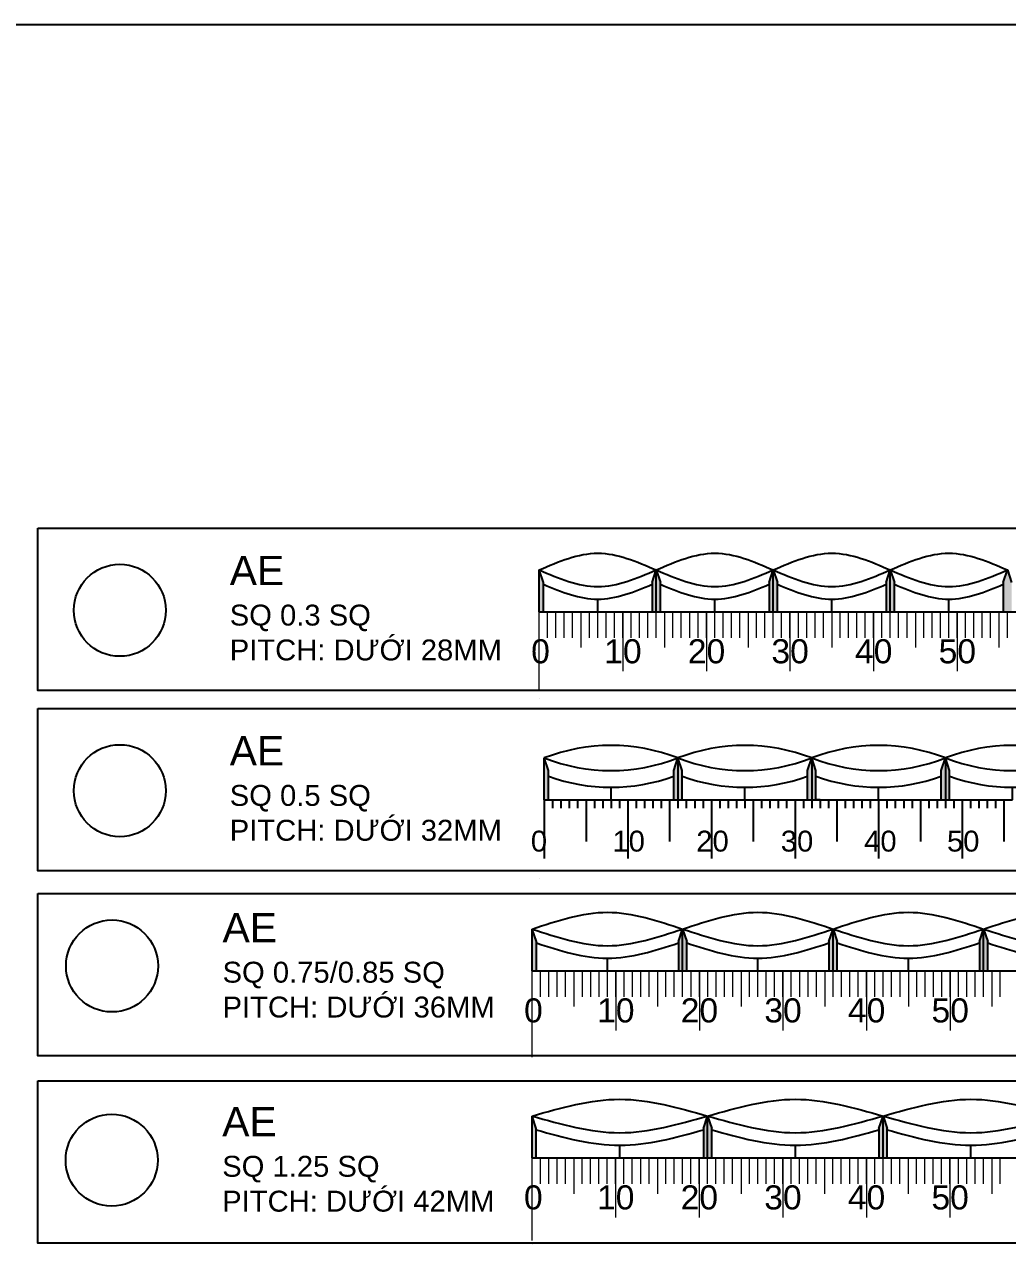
# Model space of a CAD drawing. Header units: millimetres. Extents: x 10828 to 12582, y 10200 to 11457.
# Drawn here: x 11408.8 to 11526.4, y 11309.3 to 11456.7 of the extents above; entities that cross this region are included whole.
import ezdxf

# ---------------------------------------------------------------- set-up
doc = ezdxf.new("R2010")
doc.units = ezdxf.units.MM
doc.linetypes.add('ACAD_ISO03W100', pattern=[30, 12, -18])
for name, color, linetype, lineweight in [('BTONG', 250, 'Continuous', 30), ('chigioixd', 1, 'ACAD_ISO03W100', 30), ('VATLIEU', 250, 'Continuous', 5)]:
    doc.layers.add(name, color=color, linetype=linetype, lineweight=lineweight)
doc.layers.add('GHICHU', color=7, linetype='Continuous')
doc.styles.get("Standard").update_dxf_attribs({"font": 'arial.ttf'})
doc.styles.add('VN-DIM', font='')
doc.styles.get('VN-DIM').set_extended_font_data('VNI-Helve')

# ---------------------------------------------------------------- blocks, each defined once
blk = doc.blocks.new('*U5')
h = blk.add_hatch(color=3)
h.dxf.hatch_style = 1
h.paths.add_polyline_path([(-15.75, 0.25), (-16.25, 1.75), (-16.25, -3.25), (-15.75, -3.25)])
h.paths.add_polyline_path([(-0.25, 1.75), (-0.75, 0.25), (-0.75, -3.25), (-0.25, -3.25)])
h.paths.add_polyline_path([(0.25, 0.25), (-0.25, 1.75), (-0.25, -3.25), (0.25, -3.25)])
h.paths.add_polyline_path([(15.75, 1.75), (15.25, 0.25), (15.25, -3.25), (15.75, -3.25)])
h.paths.add_polyline_path([(16.25, 0.25), (15.75, 1.75), (15.75, -3.25), (16.25, -3.25)])
for p, q in [((-0.75, 0.25), (-0.25, 1.75)), ((-0.25, 1.75), (-0.25, -3.25)), ((0.25, 0.25), (-0.25, 1.75)), ((15.25, 0.25), (15.75, 1.75)), ((15.75, 1.75), (15.75, -3.25)), ((16.25, 0.25), (15.75, 1.75)), ((-0.75, -3.25), (-0.75, 0.25)), ((0.25, -3.25), (0.25, 0.25)), ((15.25, -3.25), (15.25, 0.25)), ((16.25, -3.25), (16.25, 0.25))]:
    blk.add_line(p, q)
at = {"color": 1}
for p, q in [((-8.25, -3.25), (-8.25, -1.75)), ((7.75, -3.25), (7.75, -1.75))]:
    blk.add_line(p, q, dxfattribs=at)
at = {"color": 5}
for centre, start, end in [((-8.25, -18.83), 68.7607, 111.2393), ((7.75, 22.33), 248.7607, 291.2393), ((7.75, 22.33), 248.7607, 291.2393)]:
    blk.add_arc(centre, 22.08, start, end, dxfattribs=at)
at = {"color": 6}
for centre, start, end in [((7.75, -18.83), 68.7607, 111.2393), ((-8.25, 22.33), 248.7607, 291.2393), ((-8.25, 22.33), 248.7607, 291.2393)]:
    blk.add_arc(centre, 22.08, start, end, dxfattribs=at)
at = {"color": 1}
for centre in [(-8.25, 20.33), (7.75, 20.33)]:
    blk.add_arc(centre, 22.08, 250.1461, 289.8539, dxfattribs=at)
blk = doc.blocks.new('*U6')
at = {"color": 0, "linetype": 'ByBlock', "lineweight": -2, "transparency": 16777216}
for p in [(0, 0), (32, 0), (64, 0), (96, 0)]:
    blk.add_blockref('*U5', p, dxfattribs=at)

msp = doc.modelspace()

# ---------------------------------------------------------------- hatches: boundary and pattern name
h = msp.add_hatch(color=3)
h.dxf.hatch_style = 1
h.paths.add_polyline_path([(11470.85, 11389.99), (11470.35, 11391.49), (11470.35, 11386.49), (11470.85, 11386.49)])
h.paths.add_polyline_path([(11484.35, 11391.49), (11483.85, 11389.99), (11483.85, 11386.49), (11484.35, 11386.49)])
h.paths.add_polyline_path([(11484.85, 11389.99), (11484.35, 11391.49), (11484.35, 11386.49), (11484.85, 11386.49)])
h.paths.add_polyline_path([(11498.35, 11391.49), (11497.85, 11389.99), (11497.85, 11386.49), (11498.35, 11386.49)])
h.paths.add_polyline_path([(11498.85, 11389.99), (11498.35, 11391.49), (11498.35, 11386.49), (11498.85, 11386.49)])
h.paths.add_polyline_path([(11512.35, 11391.49), (11511.85, 11389.99), (11511.85, 11386.49), (11512.35, 11386.49)])
h.paths.add_polyline_path([(11512.85, 11389.99), (11512.35, 11391.49), (11512.35, 11386.49), (11512.85, 11386.49)])
h.paths.add_polyline_path([(11526.35, 11391.49), (11525.85, 11389.99), (11525.85, 11386.49), (11526.35, 11386.49)])
h.paths.add_polyline_path([(11526.85, 11389.99), (11526.35, 11391.49), (11526.35, 11386.49), (11526.85, 11386.49)])
h.paths.add_polyline_path([(11540.35, 11391.49), (11539.85, 11389.99), (11539.85, 11386.49), (11540.35, 11386.49)])
h.paths.add_polyline_path([(11540.85, 11389.99), (11540.35, 11391.49), (11540.35, 11386.49), (11540.85, 11386.49)])
h.paths.add_polyline_path([(11554.85, 11389.99), (11554.35, 11391.49), (11554.35, 11386.49), (11554.85, 11386.49)])
h.paths.add_polyline_path([(11554.35, 11391.49), (11553.85, 11389.99), (11553.85, 11386.49), (11554.35, 11386.49)])
h.paths.add_polyline_path([(11568.35, 11391.49), (11567.85, 11389.99), (11567.85, 11386.49), (11568.35, 11386.49)])
h.paths.add_polyline_path([(11568.85, 11389.99), (11568.35, 11391.49), (11568.35, 11386.49), (11568.85, 11386.49)])
h.paths.add_polyline_path([(11582.35, 11391.49), (11581.85, 11389.99), (11581.85, 11386.49), (11582.35, 11386.49)])
h.paths.add_polyline_path([(11582.85, 11389.99), (11582.35, 11391.49), (11582.35, 11386.49), (11582.85, 11386.49)])
h.paths.add_polyline_path([(11596.85, 11389.99), (11596.35, 11391.49), (11596.35, 11386.49), (11596.85, 11386.49)])
h.paths.add_polyline_path([(11596.35, 11391.49), (11595.85, 11389.99), (11595.85, 11386.49), (11596.35, 11386.49)])
h.paths.add_polyline_path([(11610.35, 11391.49), (11609.85, 11389.99), (11609.85, 11386.49), (11610.35, 11386.49)])
h.paths.add_polyline_path([(11610.85, 11389.99), (11610.35, 11391.49), (11610.35, 11386.49), (11610.85, 11386.49)])
h = msp.add_hatch(color=3)
h.dxf.hatch_style = 1
h.paths.add_polyline_path([(11506.01, 11347.05), (11505.51, 11348.55), (11505.51, 11343.55), (11506.01, 11343.55)])
h.paths.add_polyline_path([(11505.51, 11348.55), (11505.01, 11347.05), (11505.01, 11343.55), (11505.51, 11343.55)])
h.paths.add_polyline_path([(11487.51, 11348.55), (11487.01, 11347.05), (11487.01, 11343.55), (11487.51, 11343.55)])
h.paths.add_polyline_path([(11488.01, 11347.05), (11487.51, 11348.55), (11487.51, 11343.55), (11488.01, 11343.55)])
h.paths.add_polyline_path([(11470.01, 11347.05), (11469.51, 11348.55), (11469.51, 11343.55), (11470.01, 11343.55)])
h = msp.add_hatch(color=3)
h.dxf.hatch_style = 1
h.paths.add_polyline_path([(11542.01, 11347.05), (11541.51, 11348.55), (11541.51, 11343.55), (11542.01, 11343.55)])
h.paths.add_polyline_path([(11541.51, 11348.55), (11541.01, 11347.05), (11541.01, 11343.55), (11541.51, 11343.55)])
h.paths.add_polyline_path([(11523.51, 11348.55), (11523.01, 11347.05), (11523.01, 11343.55), (11523.51, 11343.55)])
h.paths.add_polyline_path([(11524.01, 11347.05), (11523.51, 11348.55), (11523.51, 11343.55), (11524.01, 11343.55)])
h.paths.add_polyline_path([(11506.01, 11347.05), (11505.51, 11348.55), (11505.51, 11343.55), (11506.01, 11343.55)])
h = msp.add_hatch(color=3)
h.dxf.hatch_style = 1
h.paths.add_polyline_path([(11469.99, 11324.69), (11469.49, 11326.19), (11469.49, 11321.19), (11469.99, 11321.19)])
h.paths.add_polyline_path([(11490.49, 11326.19), (11489.99, 11324.69), (11489.99, 11321.19), (11490.49, 11321.19)])
h.paths.add_polyline_path([(11490.99, 11324.69), (11490.49, 11326.19), (11490.49, 11321.19), (11490.99, 11321.19)])
h.paths.add_polyline_path([(11511.49, 11326.19), (11510.99, 11324.69), (11510.99, 11321.19), (11511.49, 11321.19)])
h.paths.add_polyline_path([(11511.99, 11324.69), (11511.49, 11326.19), (11511.49, 11321.19), (11511.99, 11321.19)])
h = msp.add_hatch(color=3)
h.dxf.hatch_style = 1
h.paths.add_polyline_path([(11511.99, 11324.69), (11511.49, 11326.19), (11511.49, 11321.19), (11511.99, 11321.19)])
h.paths.add_polyline_path([(11532.49, 11326.19), (11531.99, 11324.69), (11531.99, 11321.19), (11532.49, 11321.19)])
h.paths.add_polyline_path([(11532.99, 11324.69), (11532.49, 11326.19), (11532.49, 11321.19), (11532.99, 11321.19)])
h.paths.add_polyline_path([(11553.49, 11326.19), (11552.99, 11324.69), (11552.99, 11321.19), (11553.49, 11321.19)])
h.paths.add_polyline_path([(11553.99, 11324.69), (11553.49, 11326.19), (11553.49, 11321.19), (11553.99, 11321.19)])

# ---------------------------------------------------------------- linework, layer by layer
for p, q in [((11470.35, 11386.49), (11470.35, 11391.49)), ((11470.85, 11389.99), (11470.35, 11391.49)), ((11483.85, 11389.99), (11484.35, 11391.49)), ((11484.35, 11386.49), (11484.35, 11391.49)), ((11484.35, 11391.49), (11484.85, 11389.99)), ((11497.85, 11389.99), (11498.35, 11391.49)), ((11498.35, 11386.49), (11498.35, 11391.49)), ((11498.35, 11391.49), (11498.85, 11389.99)), ((11511.85, 11389.99), (11512.35, 11391.49)), ((11512.35, 11386.49), (11512.35, 11391.49)), ((11512.35, 11391.49), (11512.85, 11389.99)), ((11525.85, 11389.99), (11526.35, 11391.49)), ((11526.35, 11391.49), (11526.85, 11389.99)), ((11470.35, 11386.49), (11470.35, 11389.99)), ((11470.85, 11386.49), (11470.85, 11389.99)), ((11483.85, 11389.99), (11483.85, 11386.49)), ((11484.85, 11386.49), (11484.85, 11389.99)), ((11497.85, 11389.99), (11497.85, 11386.49)), ((11498.85, 11386.49), (11498.85, 11389.99)), ((11511.85, 11389.99), (11511.85, 11386.49)), ((11512.85, 11386.49), (11512.85, 11389.99)), ((11525.85, 11389.99), (11525.85, 11386.49)), ((11470.95, 11364), (11470.95, 11369)), ((11471.45, 11367.5), (11470.95, 11369)), ((11471.45, 11364), (11471.45, 11367.5)), ((11470.95, 11364), (11470.95, 11357)), ((11470.95, 11364), (11471.95, 11364)), ((11470.95, 11364), (11471.45, 11364)), ((11471.95, 11364), (11471.95, 11363)), ((11471.95, 11364), (11472.95, 11364)), ((11472.95, 11364), (11472.95, 11363)), ((11472.95, 11364), (11473.95, 11364)), ((11473.95, 11364), (11473.95, 11363)), ((11473.95, 11364), (11474.95, 11364)), ((11474.95, 11364), (11474.95, 11363)), ((11474.95, 11364), (11475.95, 11364)), ((11475.95, 11364), (11475.95, 11359)), ((11475.95, 11364), (11476.95, 11364)), ((11476.95, 11364), (11476.95, 11363)), ((11476.95, 11364), (11477.95, 11364)), ((11477.95, 11364), (11477.95, 11363)), ((11477.95, 11364), (11478.95, 11364)), ((11478.95, 11364), (11478.95, 11363)), ((11478.95, 11364), (11479.95, 11364)), ((11479.95, 11364), (11479.95, 11363)), ((11479.95, 11364), (11480.95, 11364)), ((11480.95, 11364), (11480.95, 11357)), ((11480.95, 11364), (11480.95, 11357)), ((11480.95, 11364), (11481.95, 11364)), ((11481.95, 11364), (11481.95, 11363)), ((11481.95, 11364), (11482.95, 11364)), ((11482.95, 11364), (11482.95, 11363)), ((11482.95, 11364), (11483.95, 11364)), ((11483.95, 11364), (11483.95, 11363)), ((11483.95, 11364), (11484.95, 11364)), ((11484.95, 11364), (11484.95, 11363)), ((11484.95, 11364), (11485.95, 11364)), ((11485.95, 11364), (11485.95, 11359)), ((11485.95, 11364), (11486.95, 11364)), ((11486.95, 11364), (11486.95, 11363)), ((11486.95, 11364), (11487.95, 11364)), ((11487.95, 11364), (11487.95, 11363)), ((11487.95, 11364), (11488.95, 11364)), ((11488.95, 11364), (11488.95, 11363)), ((11488.95, 11364), (11489.95, 11364)), ((11489.95, 11364), (11489.95, 11363)), ((11489.95, 11364), (11490.95, 11364)), ((11490.95, 11364), (11490.95, 11357)), ((11490.95, 11364), (11490.95, 11357)), ((11490.95, 11364), (11491.95, 11364)), ((11491.95, 11364), (11491.95, 11363)), ((11491.95, 11364), (11492.95, 11364)), ((11492.95, 11364), (11492.95, 11363)), ((11492.95, 11364), (11493.95, 11364)), ((11493.95, 11364), (11493.95, 11363)), ((11493.95, 11364), (11494.95, 11364)), ((11494.95, 11364), (11494.95, 11363)), ((11494.95, 11364), (11495.95, 11364)), ((11495.95, 11364), (11495.95, 11359)), ((11495.95, 11364), (11496.95, 11364)), ((11496.95, 11364), (11496.95, 11363)), ((11496.95, 11364), (11497.95, 11364)), ((11497.95, 11364), (11497.95, 11363)), ((11497.95, 11364), (11498.95, 11364)), ((11498.95, 11364), (11498.95, 11363)), ((11498.95, 11364), (11499.95, 11364)), ((11499.95, 11364), (11499.95, 11363)), ((11499.95, 11364), (11500.95, 11364)), ((11500.95, 11364), (11500.95, 11357)), ((11500.95, 11364), (11500.95, 11357)), ((11500.95, 11364), (11501.95, 11364)), ((11501.95, 11364), (11501.95, 11363)), ((11501.95, 11364), (11502.95, 11364)), ((11501.95, 11364), (11502.45, 11364)), ((11502.95, 11364), (11502.95, 11363)), ((11502.95, 11364), (11503.95, 11364)), ((11503.95, 11364), (11503.45, 11364)), ((11503.95, 11364), (11503.95, 11363)), ((11503.95, 11364), (11504.95, 11364)), ((11504.95, 11364), (11504.95, 11363)), ((11504.95, 11364), (11505.95, 11364)), ((11505.95, 11364), (11505.95, 11359)), ((11505.95, 11364), (11506.95, 11364)), ((11506.95, 11364), (11506.95, 11363)), ((11506.95, 11364), (11507.95, 11364)), ((11507.95, 11364), (11507.95, 11363)), ((11507.95, 11364), (11508.95, 11364)), ((11508.95, 11364), (11508.95, 11363)), ((11508.95, 11364), (11509.95, 11364)), ((11509.95, 11364), (11509.95, 11363)), ((11509.95, 11364), (11510.95, 11364)), ((11510.95, 11364), (11510.95, 11357)), ((11510.95, 11364), (11510.95, 11357)), ((11510.95, 11364), (11511.95, 11364)), ((11511.95, 11364), (11511.95, 11363)), ((11511.95, 11364), (11512.95, 11364)), ((11512.95, 11364), (11512.95, 11363)), ((11512.95, 11364), (11513.95, 11364)), ((11513.95, 11364), (11513.95, 11363)), ((11513.95, 11364), (11514.95, 11364)), ((11514.95, 11364), (11514.95, 11363)), ((11514.95, 11364), (11515.95, 11364)), ((11515.95, 11364), (11515.95, 11359)), ((11515.95, 11364), (11516.95, 11364)), ((11516.95, 11364), (11516.95, 11363)), ((11516.95, 11364), (11517.95, 11364)), ((11517.95, 11364), (11517.95, 11363)), ((11517.95, 11364), (11518.95, 11364)), ((11518.95, 11364), (11518.95, 11363)), ((11518.95, 11364), (11519.95, 11364)), ((11519.95, 11364), (11519.95, 11363)), ((11519.95, 11364), (11520.95, 11364)), ((11520.95, 11364), (11520.95, 11357)), ((11520.95, 11364), (11520.95, 11357)), ((11520.95, 11364), (11521.95, 11364)), ((11521.95, 11364), (11521.95, 11363)), ((11521.95, 11364), (11522.95, 11364)), ((11522.95, 11364), (11522.95, 11363)), ((11522.95, 11364), (11523.95, 11364)), ((11523.95, 11364), (11523.95, 11363)), ((11523.95, 11364), (11524.95, 11364)), ((11524.95, 11364), (11524.95, 11363)), ((11524.95, 11364), (11525.95, 11364)), ((11525.95, 11364), (11525.95, 11359)), ((11525.95, 11364), (11526.95, 11364)), ((11469.51, 11343.55), (11469.51, 11348.55)), ((11470.01, 11347.05), (11469.51, 11348.55)), ((11487.01, 11347.05), (11487.51, 11348.55)), ((11487.51, 11343.55), (11487.51, 11348.55)), ((11487.51, 11348.55), (11488.01, 11347.05)), ((11505.01, 11347.05), (11505.51, 11348.55)), ((11505.51, 11343.55), (11505.51, 11348.55)), ((11505.51, 11348.55), (11506.01, 11347.05)), ((11523.01, 11347.05), (11523.51, 11348.55)), ((11523.51, 11343.55), (11523.51, 11348.55)), ((11523.51, 11348.55), (11524.01, 11347.05)), ((11470.01, 11343.55), (11470.01, 11347.05)), ((11487.01, 11347.05), (11487.01, 11343.55)), ((11488.01, 11343.55), (11488.01, 11347.05)), ((11505.01, 11347.05), (11505.01, 11343.55)), ((11506.01, 11343.55), (11506.01, 11347.05)), ((11523.01, 11347.05), (11523.01, 11343.55)), ((11524.01, 11343.55), (11524.01, 11347.05)), ((11469.49, 11321.19), (11469.49, 11326.19)), ((11469.99, 11324.69), (11469.49, 11326.19)), ((11489.99, 11324.69), (11490.49, 11326.19)), ((11490.49, 11321.19), (11490.49, 11326.19)), ((11490.49, 11326.19), (11490.99, 11324.69)), ((11510.99, 11324.69), (11511.49, 11326.19)), ((11511.49, 11321.19), (11511.49, 11326.19)), ((11511.49, 11326.19), (11511.99, 11324.69)), ((11469.49, 11321.19), (11469.49, 11324.69)), ((11469.99, 11321.19), (11469.99, 11324.69)), ((11489.99, 11324.69), (11489.99, 11321.19)), ((11490.99, 11321.19), (11490.99, 11324.69)), ((11510.99, 11324.69), (11510.99, 11321.19)), ((11511.99, 11321.19), (11511.99, 11324.69))]:
    msp.add_line(p, q)
at = {"color": 1}
for p, q in [((11477.35, 11386.49), (11477.35, 11387.99)), ((11491.35, 11386.49), (11491.35, 11387.99)), ((11505.35, 11386.49), (11505.35, 11387.99)), ((11519.35, 11386.49), (11519.35, 11387.99)), ((11478.51, 11343.55), (11478.51, 11345.05)), ((11496.51, 11343.55), (11496.51, 11345.05)), ((11514.51, 11343.55), (11514.51, 11345.05)), ((11479.99, 11321.19), (11479.99, 11322.69)), ((11500.99, 11321.19), (11500.99, 11322.69)), ((11521.99, 11321.19), (11521.99, 11322.69))]:
    msp.add_line(p, q, dxfattribs=at)
at = {"color": 0}
for p, q in [((11470.35, 11386.49), (11610.85, 11386.49)), ((11470.35, 11386.49), (11477.35, 11386.49)), ((11470.35, 11386.49), (11470.85, 11386.49)), ((11484.35, 11386.49), (11484.85, 11386.49)), ((11498.35, 11386.49), (11498.85, 11386.49)), ((11469.51, 11343.55), (11579.51, 11343.55)), ((11469.51, 11343.55), (11470.01, 11343.55)), ((11487.51, 11343.55), (11488.01, 11343.55)), ((11505.51, 11343.55), (11506.01, 11343.55)), ((11469.49, 11321.19), (11599.49, 11321.19)), ((11469.49, 11321.19), (11469.99, 11321.19)), ((11479.49, 11321.19), (11479.99, 11321.19)), ((11490.49, 11321.19), (11490.99, 11321.19)), ((11511.49, 11321.19), (11511.99, 11321.19))]:
    msp.add_line(p, q, dxfattribs=at)
for points in [[(11299.99, 11456.69), (11719.99, 11456.69), (11719.99, 11159.69), (11299.99, 11159.69)], [(11410.38, 11396.48), (11629.98, 11396.48), (11629.98, 11377.07), (11410.38, 11377.07)], [(11410.38, 11374.91), (11629.98, 11374.91), (11629.98, 11355.5), (11410.38, 11355.5)], [(11410.38, 11352.79), (11629.98, 11352.79), (11629.98, 11333.38), (11410.38, 11333.38)], [(11410.38, 11330.41), (11629.98, 11330.41), (11629.98, 11311), (11410.38, 11311)]]:
    msp.add_lwpolyline(points, close=True)
for centre in [(11420.18, 11386.66), (11420.18, 11365.09), (11419.25, 11344.13), (11419.21, 11320.91)]:
    msp.add_circle(centre, 5.5)
at = {"color": 5}
for points in [[(11470.35, 11391.49), (11477.35, 11393.49), (11484.35, 11391.49)], [(11498.35, 11391.49), (11505.35, 11393.49), (11512.35, 11391.49)], [(11484.35, 11391.49), (11491.35, 11389.49), (11498.35, 11391.49)], [(11512.35, 11391.49), (11519.35, 11389.49), (11526.35, 11391.49)], [(11469.51, 11348.55), (11478.51, 11350.55), (11487.51, 11348.55)], [(11505.51, 11348.55), (11514.51, 11350.55), (11523.51, 11348.55)], [(11487.51, 11348.55), (11496.51, 11346.55), (11505.51, 11348.55)], [(11523.51, 11348.55), (11532.51, 11346.55), (11541.51, 11348.55)], [(11469.49, 11326.19), (11479.99, 11328.19), (11490.49, 11326.19)], [(11511.49, 11326.19), (11521.99, 11328.19), (11532.49, 11326.19)], [(11490.49, 11326.19), (11500.99, 11324.19), (11511.49, 11326.19)]]:
    msp.add_spline(points, degree=3, dxfattribs=at)
at = {"color": 6}
for points in [[(11484.35, 11391.49), (11491.35, 11393.49), (11498.35, 11391.49)], [(11512.35, 11391.49), (11519.35, 11393.49), (11526.35, 11391.49)], [(11470.35, 11391.49), (11477.35, 11389.49), (11484.35, 11391.49)], [(11498.35, 11391.49), (11505.35, 11389.49), (11512.35, 11391.49)], [(11487.51, 11348.55), (11496.51, 11350.55), (11505.51, 11348.55)], [(11523.51, 11348.55), (11532.51, 11350.55), (11541.51, 11348.55)], [(11469.51, 11348.55), (11478.51, 11346.55), (11487.51, 11348.55)], [(11505.51, 11348.55), (11514.51, 11346.55), (11523.51, 11348.55)], [(11490.49, 11326.19), (11500.99, 11328.19), (11511.49, 11326.19)], [(11469.49, 11326.19), (11479.99, 11324.19), (11490.49, 11326.19)], [(11511.49, 11326.19), (11521.99, 11324.19), (11532.49, 11326.19)]]:
    msp.add_spline(points, degree=3, dxfattribs=at)
at = {"color": 1}
for points in [[(11470.85, 11389.77), (11473.02, 11388.85), (11477.35, 11387.13), (11481.69, 11388.85), (11483.85, 11389.77)], [(11484.85, 11389.77), (11487.02, 11388.85), (11491.35, 11387.13), (11495.69, 11388.85), (11497.85, 11389.77)], [(11498.85, 11389.77), (11501.02, 11388.85), (11505.35, 11387.13), (11509.69, 11388.85), (11511.85, 11389.77)], [(11512.85, 11389.77), (11515.02, 11388.85), (11519.35, 11387.13), (11523.69, 11388.85), (11525.85, 11389.77)], [(11470.01, 11346.89), (11472.84, 11345.95), (11478.51, 11344.16), (11484.17, 11345.95), (11487.01, 11346.89)], [(11488.01, 11346.89), (11490.84, 11345.95), (11496.51, 11344.16), (11502.17, 11345.95), (11505.01, 11346.89)], [(11506.01, 11346.89), (11508.84, 11345.95), (11514.51, 11344.16), (11520.17, 11345.95), (11523.01, 11346.89)], [(11524.01, 11346.89), (11526.84, 11345.95), (11532.51, 11344.16), (11538.17, 11345.95), (11541.01, 11346.89)], [(11469.99, 11324.55), (11473.32, 11323.6), (11479.99, 11321.78), (11486.66, 11323.6), (11489.99, 11324.55)], [(11490.99, 11324.55), (11494.32, 11323.6), (11500.99, 11321.78), (11507.66, 11323.6), (11510.99, 11324.55)], [(11511.99, 11324.55), (11515.32, 11323.6), (11521.99, 11321.78), (11528.66, 11323.6), (11531.99, 11324.55)]]:
    msp.add_open_spline(points, degree=3, dxfattribs=at)
at = {"layer": 'BTONG', "color": 0, "linetype": 'ByBlock', "lineweight": 13, "ltscale": 0.13}
for p, q in [((11470.35, 11383.37), (11470.35, 11386.49)), ((11471.35, 11383.37), (11471.35, 11386.49)), ((11472.35, 11383.37), (11472.35, 11386.49)), ((11473.35, 11383.37), (11473.35, 11386.49)), ((11474.35, 11383.37), (11474.35, 11386.49)), ((11475.35, 11386.49), (11475.35, 11382.2)), ((11476.35, 11383.37), (11476.35, 11386.49)), ((11477.35, 11383.37), (11477.35, 11386.49)), ((11478.35, 11383.37), (11478.35, 11386.49)), ((11479.35, 11383.37), (11479.35, 11386.49)), ((11480.35, 11383.37), (11480.35, 11386.49)), ((11481.35, 11383.37), (11481.35, 11386.49)), ((11482.35, 11383.37), (11482.35, 11386.49)), ((11483.35, 11383.37), (11483.35, 11386.49)), ((11484.35, 11383.37), (11484.35, 11386.49)), ((11485.35, 11386.49), (11485.35, 11382.2)), ((11486.35, 11383.37), (11486.35, 11386.49)), ((11487.35, 11383.37), (11487.35, 11386.49)), ((11488.35, 11383.37), (11488.35, 11386.49)), ((11489.35, 11383.37), (11489.35, 11386.49)), ((11490.35, 11383.37), (11490.35, 11386.49)), ((11491.35, 11383.37), (11491.35, 11386.49)), ((11492.35, 11383.37), (11492.35, 11386.49)), ((11493.35, 11383.37), (11493.35, 11386.49)), ((11494.35, 11383.37), (11494.35, 11386.49)), ((11495.35, 11386.49), (11495.35, 11382.2)), ((11496.35, 11383.37), (11496.35, 11386.49)), ((11497.35, 11383.37), (11497.35, 11386.49)), ((11498.35, 11383.37), (11498.35, 11386.49)), ((11499.35, 11383.37), (11499.35, 11386.49)), ((11500.35, 11383.37), (11500.35, 11386.49)), ((11501.35, 11383.37), (11501.35, 11386.49)), ((11502.35, 11383.37), (11502.35, 11386.49)), ((11503.35, 11383.37), (11503.35, 11386.49)), ((11504.35, 11383.37), (11504.35, 11386.49)), ((11505.35, 11386.49), (11505.35, 11382.2)), ((11506.35, 11383.37), (11506.35, 11386.49)), ((11507.35, 11383.37), (11507.35, 11386.49)), ((11508.35, 11383.37), (11508.35, 11386.49)), ((11509.35, 11383.37), (11509.35, 11386.49)), ((11510.35, 11383.37), (11510.35, 11386.49)), ((11511.35, 11383.37), (11511.35, 11386.49)), ((11512.35, 11383.37), (11512.35, 11386.49)), ((11513.35, 11383.37), (11513.35, 11386.49)), ((11514.35, 11383.37), (11514.35, 11386.49)), ((11515.35, 11386.49), (11515.35, 11382.2)), ((11516.35, 11383.37), (11516.35, 11386.49)), ((11517.35, 11383.37), (11517.35, 11386.49)), ((11518.35, 11383.37), (11518.35, 11386.49)), ((11519.35, 11383.37), (11519.35, 11386.49)), ((11520.35, 11383.37), (11520.35, 11386.49)), ((11521.35, 11383.37), (11521.35, 11386.49)), ((11522.35, 11383.37), (11522.35, 11386.49)), ((11523.35, 11383.37), (11523.35, 11386.49)), ((11524.35, 11383.37), (11524.35, 11386.49)), ((11525.35, 11386.49), (11525.35, 11382.2)), ((11526.35, 11383.37), (11526.35, 11386.49)), ((11469.51, 11340.43), (11469.51, 11343.55)), ((11470.51, 11340.43), (11470.51, 11343.55)), ((11471.51, 11340.43), (11471.51, 11343.55)), ((11472.51, 11340.43), (11472.51, 11343.55)), ((11473.51, 11340.43), (11473.51, 11343.55)), ((11474.51, 11343.55), (11474.51, 11339.27)), ((11475.51, 11340.43), (11475.51, 11343.55)), ((11476.51, 11340.43), (11476.51, 11343.55)), ((11477.51, 11340.43), (11477.51, 11343.55)), ((11478.51, 11340.43), (11478.51, 11343.55)), ((11479.51, 11340.43), (11479.51, 11343.55)), ((11480.51, 11340.43), (11480.51, 11343.55)), ((11481.51, 11340.43), (11481.51, 11343.55)), ((11482.51, 11340.43), (11482.51, 11343.55)), ((11483.51, 11340.43), (11483.51, 11343.55)), ((11484.51, 11343.55), (11484.51, 11339.27)), ((11485.51, 11340.43), (11485.51, 11343.55)), ((11486.51, 11340.43), (11486.51, 11343.55)), ((11487.51, 11340.43), (11487.51, 11343.55)), ((11488.51, 11340.43), (11488.51, 11343.55)), ((11489.51, 11340.43), (11489.51, 11343.55)), ((11490.51, 11340.43), (11490.51, 11343.55)), ((11491.51, 11340.43), (11491.51, 11343.55)), ((11492.51, 11340.43), (11492.51, 11343.55)), ((11493.51, 11340.43), (11493.51, 11343.55)), ((11494.51, 11343.55), (11494.51, 11339.27)), ((11495.51, 11340.43), (11495.51, 11343.55)), ((11496.51, 11340.43), (11496.51, 11343.55)), ((11497.51, 11340.43), (11497.51, 11343.55)), ((11498.51, 11340.43), (11498.51, 11343.55)), ((11499.51, 11340.43), (11499.51, 11343.55)), ((11500.51, 11340.43), (11500.51, 11343.55)), ((11501.51, 11340.43), (11501.51, 11343.55)), ((11502.51, 11340.43), (11502.51, 11343.55)), ((11503.51, 11340.43), (11503.51, 11343.55)), ((11504.51, 11343.55), (11504.51, 11339.27)), ((11505.51, 11340.43), (11505.51, 11343.55)), ((11506.51, 11340.43), (11506.51, 11343.55)), ((11507.51, 11340.43), (11507.51, 11343.55)), ((11508.51, 11340.43), (11508.51, 11343.55)), ((11509.51, 11340.43), (11509.51, 11343.55)), ((11510.51, 11340.43), (11510.51, 11343.55)), ((11511.51, 11340.43), (11511.51, 11343.55)), ((11512.51, 11340.43), (11512.51, 11343.55)), ((11513.51, 11340.43), (11513.51, 11343.55)), ((11514.51, 11343.55), (11514.51, 11339.27)), ((11515.51, 11340.43), (11515.51, 11343.55)), ((11516.51, 11340.43), (11516.51, 11343.55)), ((11517.51, 11340.43), (11517.51, 11343.55)), ((11518.51, 11340.43), (11518.51, 11343.55)), ((11519.51, 11340.43), (11519.51, 11343.55)), ((11520.51, 11340.43), (11520.51, 11343.55)), ((11521.51, 11340.43), (11521.51, 11343.55)), ((11522.51, 11340.43), (11522.51, 11343.55)), ((11523.51, 11340.43), (11523.51, 11343.55)), ((11524.51, 11343.55), (11524.51, 11339.27)), ((11525.51, 11340.43), (11525.51, 11343.55)), ((11469.49, 11318.07), (11469.49, 11321.19)), ((11470.49, 11318.07), (11470.49, 11321.19)), ((11471.49, 11318.07), (11471.49, 11321.19)), ((11472.49, 11318.07), (11472.49, 11321.19)), ((11473.49, 11318.07), (11473.49, 11321.19)), ((11474.49, 11321.19), (11474.49, 11316.9)), ((11475.49, 11318.07), (11475.49, 11321.19)), ((11476.49, 11318.07), (11476.49, 11321.19)), ((11477.49, 11318.07), (11477.49, 11321.19)), ((11478.49, 11318.07), (11478.49, 11321.19)), ((11479.49, 11318.07), (11479.49, 11321.19)), ((11480.49, 11318.07), (11480.49, 11321.19)), ((11481.49, 11318.07), (11481.49, 11321.19)), ((11482.49, 11318.07), (11482.49, 11321.19)), ((11483.49, 11318.07), (11483.49, 11321.19)), ((11484.49, 11321.19), (11484.49, 11316.9)), ((11485.49, 11318.07), (11485.49, 11321.19)), ((11486.49, 11318.07), (11486.49, 11321.19)), ((11487.49, 11318.07), (11487.49, 11321.19)), ((11488.49, 11318.07), (11488.49, 11321.19)), ((11489.49, 11318.07), (11489.49, 11321.19)), ((11490.49, 11318.07), (11490.49, 11321.19)), ((11491.49, 11318.07), (11491.49, 11321.19)), ((11492.49, 11318.07), (11492.49, 11321.19)), ((11493.49, 11318.07), (11493.49, 11321.19)), ((11494.49, 11321.19), (11494.49, 11316.9)), ((11495.49, 11318.07), (11495.49, 11321.19)), ((11496.49, 11318.07), (11496.49, 11321.19)), ((11497.49, 11318.07), (11497.49, 11321.19)), ((11498.49, 11318.07), (11498.49, 11321.19)), ((11499.49, 11318.07), (11499.49, 11321.19)), ((11500.49, 11318.07), (11500.49, 11321.19)), ((11501.49, 11318.07), (11501.49, 11321.19)), ((11502.49, 11318.07), (11502.49, 11321.19)), ((11503.49, 11318.07), (11503.49, 11321.19)), ((11504.49, 11321.19), (11504.49, 11316.9)), ((11505.49, 11318.07), (11505.49, 11321.19)), ((11506.49, 11318.07), (11506.49, 11321.19)), ((11507.49, 11318.07), (11507.49, 11321.19)), ((11508.49, 11318.07), (11508.49, 11321.19)), ((11509.49, 11318.07), (11509.49, 11321.19)), ((11510.49, 11318.07), (11510.49, 11321.19)), ((11511.49, 11318.07), (11511.49, 11321.19)), ((11512.49, 11318.07), (11512.49, 11321.19)), ((11513.49, 11318.07), (11513.49, 11321.19)), ((11514.49, 11321.19), (11514.49, 11316.9)), ((11515.49, 11318.07), (11515.49, 11321.19)), ((11516.49, 11318.07), (11516.49, 11321.19)), ((11517.49, 11318.07), (11517.49, 11321.19)), ((11518.49, 11318.07), (11518.49, 11321.19)), ((11519.49, 11318.07), (11519.49, 11321.19)), ((11520.49, 11318.07), (11520.49, 11321.19)), ((11521.49, 11318.07), (11521.49, 11321.19)), ((11522.49, 11318.07), (11522.49, 11321.19)), ((11523.49, 11318.07), (11523.49, 11321.19)), ((11524.49, 11321.19), (11524.49, 11316.9)), ((11525.49, 11318.07), (11525.49, 11321.19))]:
    msp.add_line(p, q, dxfattribs=at)
at = {"layer": 'VATLIEU', "color": 4, "linetype": 'ByBlock', "lineweight": 13, "ltscale": 0.13}
for p, q in [((11470.35, 11377.07), (11470.35, 11386.49)), ((11480.35, 11386.49), (11480.35, 11379.37)), ((11490.35, 11386.49), (11490.35, 11379.37)), ((11500.35, 11386.49), (11500.35, 11379.37)), ((11510.35, 11386.49), (11510.35, 11379.37)), ((11520.35, 11386.49), (11520.35, 11379.37)), ((11469.51, 11333.21), (11469.51, 11343.55)), ((11479.51, 11343.55), (11479.51, 11336.43)), ((11489.51, 11343.55), (11489.51, 11336.43)), ((11499.51, 11343.55), (11499.51, 11336.43)), ((11509.51, 11343.55), (11509.51, 11336.43)), ((11519.51, 11343.55), (11519.51, 11336.43)), ((11469.49, 11311.3), (11469.49, 11321.19)), ((11479.49, 11321.19), (11479.49, 11314.07)), ((11489.49, 11321.19), (11489.49, 11314.07)), ((11499.49, 11321.19), (11499.49, 11314.07)), ((11509.49, 11321.19), (11509.49, 11314.07)), ((11519.49, 11321.19), (11519.49, 11314.07))]:
    msp.add_line(p, q, dxfattribs=at)
at = {"layer": 'VATLIEU'}
for p, q in [((11470.35, 11376.15), (11470.35, 11376.15)), ((11470.35, 11354.58), (11470.35, 11354.58)), ((11469.49, 11310.85), (11469.49, 11310.85))]:
    msp.add_line(p, q, dxfattribs=at)

# ---------------------------------------------------------------- block references
msp.add_blockref('*U6', (11487.2, 11367.25))

# ---------------------------------------------------------------- texts
at = {"char_height": 2.5, "attachment_point": 1}
for s, width, insert in [('{\\H1.4x;AE \\P}SQ 0.3 SQ\\PPITCH: DƯỚI 28MM', 33.1939, (11433.33, 11393.17)), ('{\\H1.4x;AE\\P}SQ 0.5 SQ\\PPITCH: DƯỚI 32MM', 33.1939, (11433.33, 11371.61)), ('0', 2.3531, (11469.35, 11360.31)), ('10', 2.3531, (11479.11, 11360.31)), ('20', 2.3531, (11489.14, 11360.31)), ('30', 2.3531, (11499.25, 11360.31)), ('40', 2.3531, (11509.22, 11360.31)), ('50', 2.3531, (11519.13, 11360.31)), ('{\\H1.4x;AE\\P}SQ 0.75/0.85 SQ\\PPITCH: DƯỚI 36MM', 33.1939, (11432.47, 11350.47)), ('{\\H1.4x;AE\\P}SQ 1.25 SQ\\PPITCH: DƯỚI 42MM', 33.1939, (11432.43, 11327.26))]:
    msp.add_mtext_dynamic_manual_height_columns(s, width=width, gutter_width=12.5, heights=[0], dxfattribs=dict(at, insert=insert))
at = {"layer": 'chigioixd', "color": 0, "style": 'VN-DIM'}
for p in [(11468.54, 11337.38), (11468.53, 11315.02)]:
    msp.add_text('0', height=2.88, dxfattribs=at).set_placement(p)
at = {"layer": 'chigioixd', "color": 1, "linetype": 'ByBlock', "lineweight": -2, "ltscale": 0.13, "insert": (11469.39, 11383.2), "char_height": 2.88, "attachment_point": 1, "style": 'VN-DIM'}
msp.add_mtext('0', dxfattribs=at)
at = {"layer": 'GHICHU', "color": 0, "style": 'VN-DIM'}
for s, p in [('10', (11477.28, 11337.38)), ('20', (11487.28, 11337.38)), ('30', (11497.28, 11337.38)), ('40', (11507.28, 11337.38)), ('50', (11517.28, 11337.38)), ('10', (11477.27, 11315.02)), ('20', (11487.27, 11315.02)), ('30', (11497.27, 11315.02)), ('40', (11507.27, 11315.02)), ('50', (11517.27, 11315.02))]:
    msp.add_text(s, height=2.88, dxfattribs=at).set_placement(p)
at = {"layer": 'GHICHU', "lineweight": -2, "char_height": 2.88, "attachment_point": 1, "style": 'VN-DIM'}
for s, insert in [('10', (11478.13, 11383.2)), ('20', (11488.13, 11383.2)), ('30', (11498.13, 11383.2)), ('40', (11508.13, 11383.2)), ('50', (11518.13, 11383.2))]:
    msp.add_mtext(s, dxfattribs=dict(at, insert=insert))

doc.saveas('drawing.dxf')
